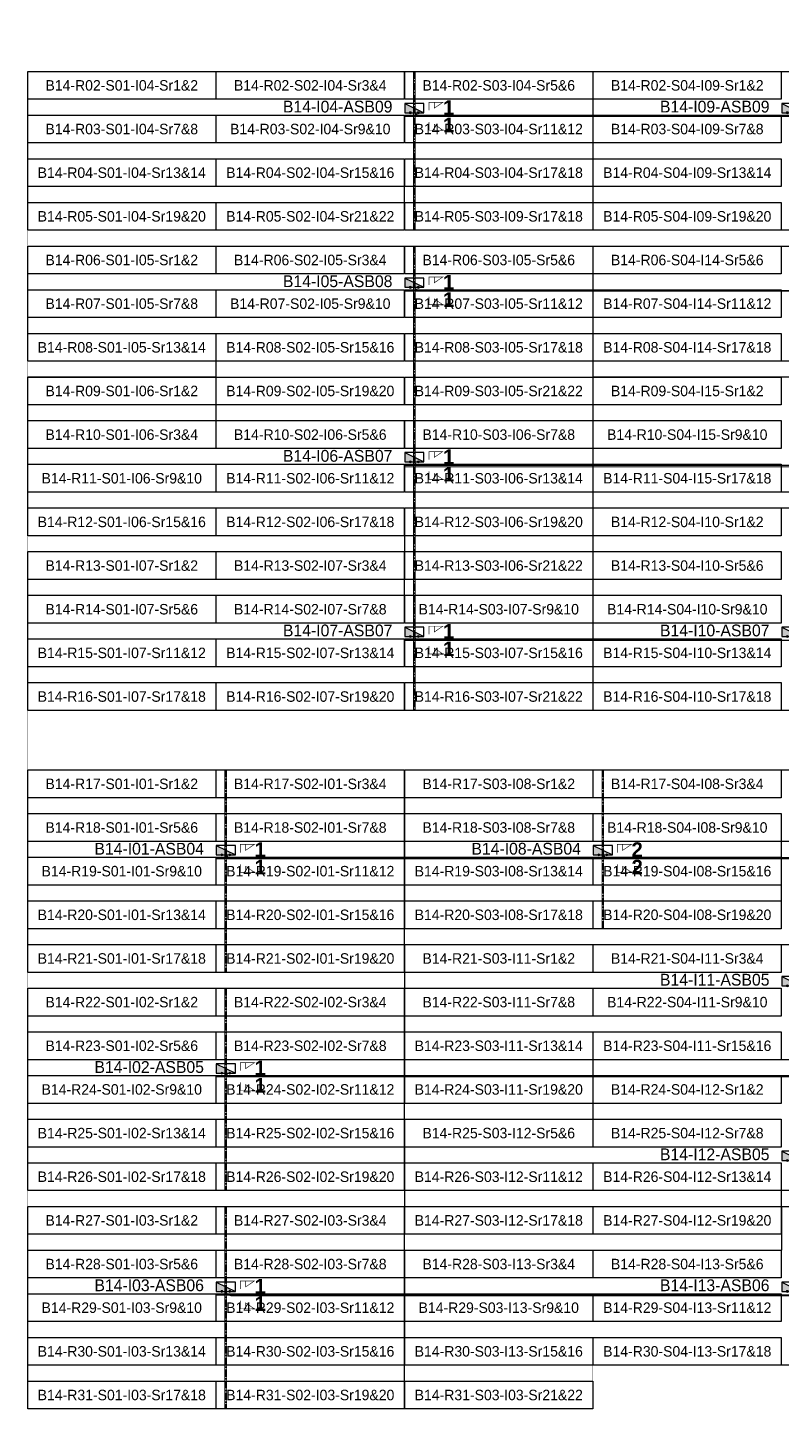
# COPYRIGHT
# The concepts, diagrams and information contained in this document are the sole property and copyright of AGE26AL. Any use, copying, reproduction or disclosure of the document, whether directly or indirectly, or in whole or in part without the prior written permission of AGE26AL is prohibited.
# Model space of a CAD drawing. Header units: metres. Extents: x 531759 to 532310, y 2675082 to 2675319.
# Drawn here: x 531759.1 to 531888.6, y 2675081.7 to 2675319.1 of the extents above; entities that cross this region are included whole.
import ezdxf
from ezdxf.enums import TextEntityAlignment as Align

# ---------------------------------------------------------------- set-up
doc = ezdxf.new("R2010")
doc.units = ezdxf.units.M
doc.header["$MEASUREMENT"] = 0
doc.linetypes.add('CENTER', pattern=[2, 1.25, -0.25, 0.25, -0.25])
doc.layers.add('Boundary-12.5 MW Block', color=6, linetype='Continuous', lineweight=9)
doc.layers.add('PILE', color=1, linetype='Continuous', lineweight=15)
for name, color, linetype in [('DC Trench BL-14', 40, 'Continuous'), ('E-Inverter Grouping', 2, 'Continuous'), ('Inverter Block-14', 7, 'Continuous'), ('LT Cable(AG) INV to LT Panel BL-14', 2, 'Continuous'), ('Messenger Wire Block-14 (Master Path)', 30, 'Continuous'), ('Messenger Wire Block-14 (MW Path)', 191, 'Continuous'), ('MMS Table Block-14', 8, 'Continuous'), ('Plan Line - DC BL-14', 40, 'Continuous'), ('Section Marking BL-14', 2, 'Continuous')]:
    doc.layers.add(name, color=color, linetype=linetype)
doc.styles.add('BoldTextStyle', font='arialbd.ttf')
doc.styles.get("Standard").update_dxf_attribs({"font": 'Adani Regular.ttf'})

# ---------------------------------------------------------------- blocks, each defined once
blk = doc.blocks.new('MMS Table (32.292 x 4.788)')
at = {"color": 0}
blk.add_lwpolyline([(0, -0.002), (0, 4.786), (32.292, 4.786), (32.292, -0.002)], close=True, dxfattribs=at)
at = {"color": 7}
blk.add_attdef('ID1', text='', height=1.8, dxfattribs=at).set_placement((16.146, 2.392), align=Align.MIDDLE_CENTER)
blk = doc.blocks.new('Inverter Block')
h = blk.add_hatch(color=0)
h.dxf.hatch_style = 1
h.paths.add_polyline_path([(-1.46, 2.27), (-1.46, 0.85), (1.46, 0.85)])
at = {"color": 0}
blk.add_lwpolyline([(1.46, 2.27), (-1.46, 2.27), (-1.46, 0.85), (1.46, 0.85)], close=True, dxfattribs=at)
blk.add_lwpolyline([(-1.46, 2.27), (1.46, 0.85)], dxfattribs=at)
at = {"layer": 'PILE'}
for centre in [(-0.61, 0.85), (0.61, 0.85)]:
    blk.add_circle(centre, 0.156, dxfattribs=at)
at = {"color": 7}
blk.add_attdef('ID', (-1.46, 3.01), '', height=1.8, dxfattribs=at)

msp = doc.modelspace()

# ---------------------------------------------------------------- linework, layer by layer
at = {"layer": 'Boundary-12.5 MW Block', "const_width": 0.05}
msp.add_lwpolyline([(531759.1, 2675311.58), (532083.02, 2675311.58), (532083.02, 2675319.08), (532309.66, 2675319.08), (532309.66, 2675089.29), (531856.17, 2675089.29), (531856.17, 2675081.79), (531759.1, 2675081.79)], close=True, dxfattribs=at)
at = {"layer": 'DC Trench BL-14', "color": 40, "const_width": 0.15}
for points in [[(531825.67, 2675311.58), (531825.37, 2675311.58), (531825.37, 2675284.29), (531825.67, 2675284.29)], [(531825.67, 2675281.58), (531825.37, 2675281.58), (531825.37, 2675201.79), (531825.67, 2675201.79)], [(531793.28, 2675191.58), (531792.97, 2675191.58), (531792.97, 2675156.79), (531793.28, 2675156.79)], [(531858.06, 2675191.58), (531857.76, 2675191.58), (531857.76, 2675164.29), (531858.06, 2675164.29)], [(531793.28, 2675154.08), (531792.97, 2675154.08), (531792.97, 2675119.29), (531793.28, 2675119.29)], [(531793.28, 2675116.58), (531792.97, 2675116.58), (531792.97, 2675081.79), (531793.28, 2675081.79)]]:
    msp.add_lwpolyline(points, close=True, dxfattribs=at)
at = {"layer": 'E-Inverter Grouping'}
for points in [[(531856.17, 2675311.58), (531856.17, 2675291.79), (531823.78, 2675291.79), (531823.78, 2675284.29), (531759.1, 2675284.29), (531759.1, 2675311.58)], [(531856.27, 2675289.08), (531856.27, 2675311.58), (531953.35, 2675311.58), (531953.35, 2675299.29), (531920.96, 2675299.29), (531920.96, 2675284.29), (531823.88, 2675284.29), (531823.88, 2675289.08)], [(531953.35, 2675261.79), (531856.27, 2675261.79), (531856.27, 2675281.58), (531921.06, 2675281.58), (531921.06, 2675296.58), (531953.35, 2675296.58)], [(531856.17, 2675254.29), (531791.49, 2675254.29), (531791.49, 2675261.79), (531759.1, 2675261.79), (531759.1, 2675281.58), (531856.17, 2675281.58)], [(531856.17, 2675224.29), (531823.88, 2675224.29), (531823.88, 2675231.79), (531759.1, 2675231.79), (531759.1, 2675259.08), (531791.39, 2675259.08), (531791.39, 2675251.58), (531856.17, 2675251.58)], [(531985.74, 2675259.08), (531985.74, 2675246.79), (531953.35, 2675246.79), (531953.35, 2675239.29), (531856.27, 2675239.29), (531856.27, 2675259.08)], [(531823.78, 2675221.58), (531856.17, 2675221.58), (531856.17, 2675201.79), (531759.1, 2675201.79), (531759.1, 2675229.08), (531823.78, 2675229.08)], [(531823.78, 2675086.58), (531856.17, 2675086.58), (531856.17, 2675081.79), (531759.1, 2675081.79), (531759.1, 2675116.58), (531823.78, 2675116.58)]]:
    msp.add_lwpolyline(points, close=True, dxfattribs=at)
at = {"layer": 'E-Inverter Grouping', "color": 3}
for points in [[(531920.96, 2675201.79), (531856.27, 2675201.79), (531856.27, 2675236.58), (531920.96, 2675236.58)], [(531823.78, 2675156.79), (531759.1, 2675156.79), (531759.1, 2675191.58), (531823.78, 2675191.58)], [(531920.96, 2675191.58), (531920.96, 2675179.29), (531888.56, 2675179.29), (531888.56, 2675164.29), (531823.88, 2675164.29), (531823.88, 2675191.58)], [(531920.96, 2675161.58), (531920.96, 2675141.79), (531856.17, 2675141.79), (531856.17, 2675134.29), (531823.88, 2675134.29), (531823.88, 2675161.58)], [(531823.78, 2675119.29), (531759.1, 2675119.29), (531759.1, 2675154.08), (531823.78, 2675154.08)], [(531920.96, 2675139.08), (531920.96, 2675119.29), (531888.56, 2675119.29), (531888.56, 2675111.79), (531823.88, 2675111.79), (531823.88, 2675131.58), (531856.27, 2675131.58), (531856.27, 2675139.08)], [(531920.96, 2675089.29), (531823.88, 2675089.29), (531823.88, 2675109.08), (531888.66, 2675109.08), (531888.66, 2675116.58), (531920.96, 2675116.58)]]:
    msp.add_lwpolyline(points, close=True, dxfattribs=at)
at = {"layer": 'LT Cable(AG) INV to LT Panel BL-14'}
for points in [[(532008.89, 2675224.28), (532008.3, 2675224.28, -0.159524), (532007.76, 2675224.45), (532006.2, 2675225.6, 0.103275), (532005.84, 2675225.67), (532000.09, 2675225.67, -0.414214), (531999.19, 2675226.57), (531999.19, 2675237.85, -0.031335), (531999.19, 2675237.97), (531999.25, 2675238.44, 0.031335), (531999.26, 2675238.55), (531999.26, 2675303.08, 0.414214), (531998.36, 2675303.98), (531826.42, 2675303.98, -0.414214), (531825.52, 2675304.88), (531825.52, 2675305.19)], [(532010.88, 2675224.2), (532008.28, 2675224.2, -0.159948), (532007.74, 2675224.38), (532006.19, 2675225.52, 0.103275), (532005.83, 2675225.6), (532000.01, 2675225.6, -0.414214), (531999.11, 2675226.5), (531999.11, 2675237.86, -0.031335), (531999.12, 2675237.97), (531999.18, 2675238.44, 0.031335), (531999.18, 2675238.55), (531999.18, 2675273, 0.414214), (531998.28, 2675273.9), (531826.42, 2675273.9, -0.414214), (531825.52, 2675274.8), (531825.52, 2675275.19)], [(532013.04, 2675224.15), (532008.26, 2675224.15, -0.160234), (532007.73, 2675224.33), (532006.18, 2675225.47, 0.103275), (532005.82, 2675225.55), (531999.96, 2675225.55, -0.414214), (531999.06, 2675226.45), (531999.06, 2675237.86, -0.031335), (531999.07, 2675237.97), (531999.13, 2675238.44, 0.031335), (531999.13, 2675238.56), (531999.13, 2675242.95, 0.414214), (531998.23, 2675243.85), (531826.42, 2675243.85, -0.414214), (531825.52, 2675244.75), (531825.52, 2675245.19)], [(532013.04, 2675224.08), (532008.24, 2675224.08, -0.160669), (532007.71, 2675224.26), (532006.16, 2675225.4, 0.103275), (532005.8, 2675225.47), (531999.89, 2675225.47, -0.414214), (531998.99, 2675226.37), (531998.99, 2675237.87, -0.031335), (531998.99, 2675237.98), (531999.05, 2675238.45, 0.031335), (531999.06, 2675238.56), (531999.06, 2675242.88, 0.414214), (531998.16, 2675243.78), (531974.54, 2675243.78, 0.414214), (531973.64, 2675242.88), (531973.64, 2675214.68, -0.414214), (531972.74, 2675213.78), (531826.42, 2675213.78, -0.414214), (531825.52, 2675214.68), (531825.52, 2675215.19)], [(532013.92, 2675222.83), (532008.3, 2675222.83, -0.103935), (532007.94, 2675222.91), (532006.09, 2675223.72, 0.042157), (532005.94, 2675223.74), (531999.92, 2675223.74, 0.414404), (531999.02, 2675222.84), (531999.04, 2675192.73, 0.021484), (531999.05, 2675192.65), (531999.09, 2675192.15, -0.021647), (531999.09, 2675192.07), (531999.09, 2675177.34, -0.414214), (531998.19, 2675176.44), (531794.03, 2675176.44, -0.414214), (531793.13, 2675177.34), (531793.13, 2675177.69)], [(532011.98, 2675222.76), (532008.29, 2675222.76, -0.104122), (532007.93, 2675222.84), (532006.08, 2675223.65, 0.042157), (532005.93, 2675223.66), (532000, 2675223.66, 0.414404), (531999.1, 2675222.76), (531999.12, 2675192.73, 0.021484), (531999.12, 2675192.65), (531999.16, 2675192.15, -0.021647), (531999.17, 2675192.08), (531999.17, 2675139.76, -0.414214), (531998.27, 2675138.86), (531794.03, 2675138.86, -0.414214), (531793.13, 2675139.76), (531793.13, 2675140.19)], [(532009.91, 2675222.63), (532008.27, 2675222.63, -0.104436), (532007.91, 2675222.71), (532006.07, 2675223.52, 0.042157), (532005.92, 2675223.54), (532000.12, 2675223.54, 0.414404), (531999.22, 2675222.64), (531999.24, 2675192.73, 0.021484), (531999.25, 2675192.66), (531999.29, 2675192.16, -0.021647), (531999.29, 2675192.08), (531999.29, 2675102.14, -0.414214), (531998.39, 2675101.24), (531794.03, 2675101.24, -0.414214), (531793.13, 2675102.14), (531793.13, 2675102.69)], [(532013.92, 2675222.86), (532008.3, 2675222.86, -0.103873), (532007.94, 2675222.94), (532006.09, 2675223.75, 0.042157), (532005.94, 2675223.76), (531999.9, 2675223.76, 0.414404), (531999, 2675222.86), (531999.02, 2675192.73, 0.021484), (531999.02, 2675192.65), (531999.06, 2675192.15, -0.021647), (531999.07, 2675192.07), (531999.07, 2675177.36, -0.414214), (531998.17, 2675176.46), (531858.81, 2675176.46, -0.414214), (531857.91, 2675177.36), (531857.91, 2675177.69)]]:
    msp.add_lwpolyline(points, format="xyb", dxfattribs=at)
at = {"layer": 'Messenger Wire Block-14 (Master Path)'}
for points in [[(531823.88, 2675303.88), (531999.16, 2675303.88)], [(531823.88, 2675273.88), (531999.16, 2675273.88)], [(531823.88, 2675243.88), (531999.16, 2675243.88)], [(531823.88, 2675213.88), (531973.54, 2675213.88)], [(531791.49, 2675176.38), (531999.16, 2675176.38)], [(531791.49, 2675138.88), (531999.16, 2675138.88)], [(531791.49, 2675101.38), (531999.16, 2675101.38)]]:
    msp.add_lwpolyline(points, dxfattribs=at)
at = {"layer": 'Messenger Wire Block-14 (MW Path)', "const_width": 0.1}
for points in [[(531823.88, 2675303.88), (531999.16, 2675303.88)], [(531823.88, 2675273.88), (531999.16, 2675273.88)], [(531823.88, 2675243.63), (531999.16, 2675243.63)], [(531823.88, 2675213.88), (531973.54, 2675213.88)], [(531791.49, 2675176.38), (531999.16, 2675176.38)], [(531791.49, 2675138.88), (531999.16, 2675138.88)], [(531791.49, 2675101.38), (531999.16, 2675101.38)]]:
    msp.add_lwpolyline(points, dxfattribs=at)
at = {"layer": 'Plan Line - DC BL-14', "color": 6, "linetype": 'CENTER'}
for points in [[(531825.52, 2675311.58), (531825.52, 2675284.29)], [(531825.52, 2675281.58), (531825.52, 2675201.79)], [(531793.13, 2675191.58), (531793.13, 2675156.79)], [(531857.91, 2675191.58), (531857.91, 2675164.29)], [(531793.13, 2675154.08), (531793.13, 2675119.29)], [(531793.13, 2675116.58), (531793.13, 2675081.79)]]:
    msp.add_lwpolyline(points, dxfattribs=at)
at = {"layer": 'Section Marking BL-14', "color": 94, "lineweight": 35, "true_color": 0x00a500, "const_width": 0.1}
for points in [[(531828.02, 2675304.88), (531828.02, 2675306.27), (531830.42, 2675306.27), (531828.94, 2675305.26), (531828.94, 2675306.27)], [(531828.02, 2675302.88), (531828.02, 2675301.49), (531830.42, 2675301.49), (531828.94, 2675302.5), (531828.94, 2675301.49)], [(531828.02, 2675274.88), (531828.02, 2675276.27), (531830.42, 2675276.27), (531828.94, 2675275.26), (531828.94, 2675276.27)], [(531828.02, 2675272.88), (531828.02, 2675271.49), (531830.42, 2675271.49), (531828.94, 2675272.5), (531828.94, 2675271.49)], [(531828.02, 2675244.88), (531828.02, 2675246.27), (531830.42, 2675246.27), (531828.94, 2675245.26), (531828.94, 2675246.27)], [(531828.02, 2675242.88), (531828.02, 2675241.49), (531830.42, 2675241.49), (531828.94, 2675242.5), (531828.94, 2675241.49)], [(531828.02, 2675214.88), (531828.02, 2675216.27), (531830.42, 2675216.27), (531828.94, 2675215.26), (531828.94, 2675216.27)], [(531828.02, 2675212.88), (531828.02, 2675211.49), (531830.42, 2675211.49), (531828.94, 2675212.5), (531828.94, 2675211.49)], [(531795.63, 2675177.38), (531795.63, 2675178.77), (531798.03, 2675178.77), (531796.55, 2675177.76), (531796.55, 2675178.77)], [(531860.41, 2675177.38), (531860.41, 2675178.77), (531862.81, 2675178.77), (531861.33, 2675177.76), (531861.33, 2675178.77)], [(531795.63, 2675175.38), (531795.63, 2675173.99), (531798.03, 2675173.99), (531796.55, 2675175), (531796.55, 2675173.99)], [(531860.41, 2675175.38), (531860.41, 2675173.99), (531862.81, 2675173.99), (531861.33, 2675175), (531861.33, 2675173.99)], [(531795.63, 2675139.88), (531795.63, 2675141.27), (531798.03, 2675141.27), (531796.55, 2675140.26), (531796.55, 2675141.27)], [(531795.63, 2675137.88), (531795.63, 2675136.49), (531798.03, 2675136.49), (531796.55, 2675137.5), (531796.55, 2675136.49)], [(531795.63, 2675102.38), (531795.63, 2675103.77), (531798.03, 2675103.77), (531796.55, 2675102.76), (531796.55, 2675103.77)], [(531795.63, 2675100.38), (531795.63, 2675098.99), (531798.03, 2675098.99), (531796.55, 2675100), (531796.55, 2675098.99)]]:
    msp.add_lwpolyline(points, dxfattribs=at)

# ---------------------------------------------------------------- block references
at = {"layer": 'Inverter Block-14'}
ref = msp.add_blockref('Inverter Block', (531825.52, 2675303.53), dxfattribs=dict(at, xscale=1.124999999976148, yscale=1.124999999976148, zscale=1.124999999976148))
ref.add_attrib('ID', 'B14-I04-ASB09', (531802.94, 2675304.52), dxfattribs={"layer": '0', "color": 7, "height": 2.025})
ref = msp.add_blockref('Inverter Block', (531890.3, 2675303.53), dxfattribs=dict(at, xscale=1.124999999976148, yscale=1.124999999976148, zscale=1.124999999976148))
ref.add_attrib('ID', 'B14-I09-ASB09', (531867.73, 2675304.52), dxfattribs={"layer": '0', "color": 7, "height": 2.025})
ref = msp.add_blockref('Inverter Block', (531825.52, 2675273.53), dxfattribs=dict(at, xscale=1.124999999976148, yscale=1.124999999976148, zscale=1.124999999976148))
ref.add_attrib('ID', 'B14-I05-ASB08', (531802.94, 2675274.52), dxfattribs={"layer": '0', "color": 7, "height": 2.025})
ref = msp.add_blockref('Inverter Block', (531825.52, 2675243.53), dxfattribs=dict(at, xscale=1.124999999976148, yscale=1.124999999976148, zscale=1.124999999976148))
ref.add_attrib('ID', 'B14-I06-ASB07', (531802.94, 2675244.52), dxfattribs={"layer": '0', "color": 7, "height": 2.025})
ref = msp.add_blockref('Inverter Block', (531825.52, 2675213.53), dxfattribs=dict(at, xscale=1.124999999976148, yscale=1.124999999976148, zscale=1.124999999976148))
ref.add_attrib('ID', 'B14-I07-ASB07', (531802.94, 2675214.52), dxfattribs={"layer": '0', "color": 7, "height": 2.025})
ref = msp.add_blockref('Inverter Block', (531890.3, 2675213.53), dxfattribs=dict(at, xscale=1.124999999976148, yscale=1.124999999976148, zscale=1.124999999976148))
ref.add_attrib('ID', 'B14-I10-ASB07', (531867.73, 2675214.52), dxfattribs={"layer": '0', "color": 7, "height": 2.025})
ref = msp.add_blockref('Inverter Block', (531793.13, 2675176.03), dxfattribs=dict(at, xscale=1.124999999976148, yscale=1.124999999976148, zscale=1.124999999976148))
ref.add_attrib('ID', 'B14-I01-ASB04', (531770.55, 2675177.02), dxfattribs={"layer": '0', "color": 7, "height": 2.025})
ref = msp.add_blockref('Inverter Block', (531857.91, 2675176.03), dxfattribs=dict(at, xscale=1.124999999976148, yscale=1.124999999976148, zscale=1.124999999976148))
ref.add_attrib('ID', 'B14-I08-ASB04', (531835.33, 2675177.02), dxfattribs={"layer": '0', "color": 7, "height": 2.025})
ref = msp.add_blockref('Inverter Block', (531890.3, 2675153.53), dxfattribs=dict(at, xscale=1.124999999976148, yscale=1.124999999976148, zscale=1.124999999976148))
ref.add_attrib('ID', 'B14-I11-ASB05', (531867.73, 2675154.52), dxfattribs={"layer": '0', "color": 7, "height": 2.025})
ref = msp.add_blockref('Inverter Block', (531793.13, 2675138.53), dxfattribs=dict(at, xscale=1.124999999976148, yscale=1.124999999976148, zscale=1.124999999976148))
ref.add_attrib('ID', 'B14-I02-ASB05', (531770.55, 2675139.52), dxfattribs={"layer": '0', "color": 7, "height": 2.025})
ref = msp.add_blockref('Inverter Block', (531890.3, 2675123.53), dxfattribs=dict(at, xscale=1.124999999976148, yscale=1.124999999976148, zscale=1.124999999976148))
ref.add_attrib('ID', 'B14-I12-ASB05', (531867.73, 2675124.52), dxfattribs={"layer": '0', "color": 7, "height": 2.025})
ref = msp.add_blockref('Inverter Block', (531793.13, 2675101.03), dxfattribs=dict(at, xscale=1.124999999976148, yscale=1.124999999976148, zscale=1.124999999976148))
ref.add_attrib('ID', 'B14-I03-ASB06', (531770.55, 2675102.02), dxfattribs={"layer": '0', "color": 7, "height": 2.025})
ref = msp.add_blockref('Inverter Block', (531890.3, 2675101.03), dxfattribs=dict(at, xscale=1.124999999976148, yscale=1.124999999976148, zscale=1.124999999976148))
ref.add_attrib('ID', 'B14-I13-ASB06', (531867.73, 2675102.02), dxfattribs={"layer": '0', "color": 7, "height": 2.025})
at = {"layer": 'MMS Table Block-14'}
for p, values in [((531759.1, 2675306.79), {'ID1': 'B14-R02-S01-I04-Sr1&2'}), ((531791.49, 2675306.79), {'ID1': 'B14-R02-S02-I04-Sr3&4'}), ((531823.88, 2675306.79), {'ID1': 'B14-R02-S03-I04-Sr5&6'}), ((531856.27, 2675306.79), {'ID1': 'B14-R02-S04-I09-Sr1&2'}), ((531759.1, 2675299.29), {'ID1': 'B14-R03-S01-I04-Sr7&8'}), ((531791.49, 2675299.29), {'ID1': 'B14-R03-S02-I04-Sr9&10'}), ((531823.88, 2675299.29), {'ID1': 'B14-R03-S03-I04-Sr11&12'}), ((531856.27, 2675299.29), {'ID1': 'B14-R03-S04-I09-Sr7&8'}), ((531759.1, 2675291.79), {'ID1': 'B14-R04-S01-I04-Sr13&14'}), ((531791.49, 2675291.79), {'ID1': 'B14-R04-S02-I04-Sr15&16'}), ((531823.88, 2675291.79), {'ID1': 'B14-R04-S03-I04-Sr17&18'}), ((531856.27, 2675291.79), {'ID1': 'B14-R04-S04-I09-Sr13&14'}), ((531759.1, 2675284.29), {'ID1': 'B14-R05-S01-I04-Sr19&20'}), ((531791.49, 2675284.29), {'ID1': 'B14-R05-S02-I04-Sr21&22'}), ((531823.88, 2675284.29), {'ID1': 'B14-R05-S03-I09-Sr17&18'}), ((531856.27, 2675284.29), {'ID1': 'B14-R05-S04-I09-Sr19&20'}), ((531759.1, 2675276.79), {'ID1': 'B14-R06-S01-I05-Sr1&2'}), ((531791.49, 2675276.79), {'ID1': 'B14-R06-S02-I05-Sr3&4'}), ((531823.88, 2675276.79), {'ID1': 'B14-R06-S03-I05-Sr5&6'}), ((531856.27, 2675276.79), {'ID1': 'B14-R06-S04-I14-Sr5&6'}), ((531759.1, 2675269.29), {'ID1': 'B14-R07-S01-I05-Sr7&8'}), ((531791.49, 2675269.29), {'ID1': 'B14-R07-S02-I05-Sr9&10'}), ((531823.88, 2675269.29), {'ID1': 'B14-R07-S03-I05-Sr11&12'}), ((531856.27, 2675269.29), {'ID1': 'B14-R07-S04-I14-Sr11&12'}), ((531759.1, 2675261.79), {'ID1': 'B14-R08-S01-I05-Sr13&14'}), ((531791.49, 2675261.79), {'ID1': 'B14-R08-S02-I05-Sr15&16'}), ((531823.88, 2675261.79), {'ID1': 'B14-R08-S03-I05-Sr17&18'}), ((531856.27, 2675261.79), {'ID1': 'B14-R08-S04-I14-Sr17&18'}), ((531759.1, 2675254.29), {'ID1': 'B14-R09-S01-I06-Sr1&2'}), ((531791.49, 2675254.29), {'ID1': 'B14-R09-S02-I05-Sr19&20'}), ((531823.88, 2675254.29), {'ID1': 'B14-R09-S03-I05-Sr21&22'}), ((531856.27, 2675254.29), {'ID1': 'B14-R09-S04-I15-Sr1&2'}), ((531759.1, 2675246.79), {'ID1': 'B14-R10-S01-I06-Sr3&4'}), ((531791.49, 2675246.79), {'ID1': 'B14-R10-S02-I06-Sr5&6'}), ((531823.88, 2675246.79), {'ID1': 'B14-R10-S03-I06-Sr7&8'}), ((531856.27, 2675246.79), {'ID1': 'B14-R10-S04-I15-Sr9&10'}), ((531759.1, 2675239.29), {'ID1': 'B14-R11-S01-I06-Sr9&10'}), ((531791.49, 2675239.29), {'ID1': 'B14-R11-S02-I06-Sr11&12'}), ((531823.88, 2675239.29), {'ID1': 'B14-R11-S03-I06-Sr13&14'}), ((531856.27, 2675239.29), {'ID1': 'B14-R11-S04-I15-Sr17&18'}), ((531759.1, 2675231.79), {'ID1': 'B14-R12-S01-I06-Sr15&16'}), ((531791.49, 2675231.79), {'ID1': 'B14-R12-S02-I06-Sr17&18'}), ((531823.88, 2675231.79), {'ID1': 'B14-R12-S03-I06-Sr19&20'}), ((531856.27, 2675231.79), {'ID1': 'B14-R12-S04-I10-Sr1&2'}), ((531759.1, 2675224.29), {'ID1': 'B14-R13-S01-I07-Sr1&2'}), ((531791.49, 2675224.29), {'ID1': 'B14-R13-S02-I07-Sr3&4'}), ((531823.88, 2675224.29), {'ID1': 'B14-R13-S03-I06-Sr21&22'}), ((531856.27, 2675224.29), {'ID1': 'B14-R13-S04-I10-Sr5&6'}), ((531759.1, 2675216.79), {'ID1': 'B14-R14-S01-I07-Sr5&6'}), ((531791.49, 2675216.79), {'ID1': 'B14-R14-S02-I07-Sr7&8'}), ((531823.88, 2675216.79), {'ID1': 'B14-R14-S03-I07-Sr9&10'}), ((531856.27, 2675216.79), {'ID1': 'B14-R14-S04-I10-Sr9&10'}), ((531759.1, 2675209.29), {'ID1': 'B14-R15-S01-I07-Sr11&12'}), ((531791.49, 2675209.29), {'ID1': 'B14-R15-S02-I07-Sr13&14'}), ((531823.88, 2675209.29), {'ID1': 'B14-R15-S03-I07-Sr15&16'}), ((531856.27, 2675209.29), {'ID1': 'B14-R15-S04-I10-Sr13&14'}), ((531759.1, 2675201.79), {'ID1': 'B14-R16-S01-I07-Sr17&18'}), ((531791.49, 2675201.79), {'ID1': 'B14-R16-S02-I07-Sr19&20'}), ((531823.88, 2675201.79), {'ID1': 'B14-R16-S03-I07-Sr21&22'}), ((531856.27, 2675201.79), {'ID1': 'B14-R16-S04-I10-Sr17&18'}), ((531759.1, 2675186.79), {'ID1': 'B14-R17-S01-I01-Sr1&2'}), ((531791.49, 2675186.79), {'ID1': 'B14-R17-S02-I01-Sr3&4'}), ((531823.88, 2675186.79), {'ID1': 'B14-R17-S03-I08-Sr1&2'}), ((531856.27, 2675186.79), {'ID1': 'B14-R17-S04-I08-Sr3&4'}), ((531759.1, 2675179.29), {'ID1': 'B14-R18-S01-I01-Sr5&6'}), ((531791.49, 2675179.29), {'ID1': 'B14-R18-S02-I01-Sr7&8'}), ((531823.88, 2675179.29), {'ID1': 'B14-R18-S03-I08-Sr7&8'}), ((531856.27, 2675179.29), {'ID1': 'B14-R18-S04-I08-Sr9&10'}), ((531759.1, 2675171.79), {'ID1': 'B14-R19-S01-I01-Sr9&10'}), ((531791.49, 2675171.79), {'ID1': 'B14-R19-S02-I01-Sr11&12'}), ((531823.88, 2675171.79), {'ID1': 'B14-R19-S03-I08-Sr13&14'}), ((531856.27, 2675171.79), {'ID1': 'B14-R19-S04-I08-Sr15&16'}), ((531759.1, 2675164.29), {'ID1': 'B14-R20-S01-I01-Sr13&14'}), ((531791.49, 2675164.29), {'ID1': 'B14-R20-S02-I01-Sr15&16'}), ((531823.88, 2675164.29), {'ID1': 'B14-R20-S03-I08-Sr17&18'}), ((531856.27, 2675164.29), {'ID1': 'B14-R20-S04-I08-Sr19&20'}), ((531759.1, 2675156.79), {'ID1': 'B14-R21-S01-I01-Sr17&18'}), ((531791.49, 2675156.79), {'ID1': 'B14-R21-S02-I01-Sr19&20'}), ((531823.88, 2675156.79), {'ID1': 'B14-R21-S03-I11-Sr1&2'}), ((531856.27, 2675156.79), {'ID1': 'B14-R21-S04-I11-Sr3&4'}), ((531759.1, 2675149.29), {'ID1': 'B14-R22-S01-I02-Sr1&2'}), ((531791.49, 2675149.29), {'ID1': 'B14-R22-S02-I02-Sr3&4'}), ((531823.88, 2675149.29), {'ID1': 'B14-R22-S03-I11-Sr7&8'}), ((531856.27, 2675149.29), {'ID1': 'B14-R22-S04-I11-Sr9&10'}), ((531759.1, 2675141.79), {'ID1': 'B14-R23-S01-I02-Sr5&6'}), ((531791.49, 2675141.79), {'ID1': 'B14-R23-S02-I02-Sr7&8'}), ((531823.88, 2675141.79), {'ID1': 'B14-R23-S03-I11-Sr13&14'}), ((531856.27, 2675141.79), {'ID1': 'B14-R23-S04-I11-Sr15&16'}), ((531759.1, 2675134.29), {'ID1': 'B14-R24-S01-I02-Sr9&10'}), ((531791.49, 2675134.29), {'ID1': 'B14-R24-S02-I02-Sr11&12'}), ((531823.88, 2675134.29), {'ID1': 'B14-R24-S03-I11-Sr19&20'}), ((531856.27, 2675134.29), {'ID1': 'B14-R24-S04-I12-Sr1&2'}), ((531759.1, 2675126.79), {'ID1': 'B14-R25-S01-I02-Sr13&14'}), ((531791.49, 2675126.79), {'ID1': 'B14-R25-S02-I02-Sr15&16'}), ((531823.88, 2675126.79), {'ID1': 'B14-R25-S03-I12-Sr5&6'}), ((531856.27, 2675126.79), {'ID1': 'B14-R25-S04-I12-Sr7&8'}), ((531759.1, 2675119.29), {'ID1': 'B14-R26-S01-I02-Sr17&18'}), ((531791.49, 2675119.29), {'ID1': 'B14-R26-S02-I02-Sr19&20'}), ((531823.88, 2675119.29), {'ID1': 'B14-R26-S03-I12-Sr11&12'}), ((531856.27, 2675119.29), {'ID1': 'B14-R26-S04-I12-Sr13&14'}), ((531759.1, 2675111.79), {'ID1': 'B14-R27-S01-I03-Sr1&2'}), ((531791.49, 2675111.79), {'ID1': 'B14-R27-S02-I03-Sr3&4'}), ((531823.88, 2675111.79), {'ID1': 'B14-R27-S03-I12-Sr17&18'}), ((531856.27, 2675111.79), {'ID1': 'B14-R27-S04-I12-Sr19&20'}), ((531759.1, 2675104.29), {'ID1': 'B14-R28-S01-I03-Sr5&6'}), ((531791.49, 2675104.29), {'ID1': 'B14-R28-S02-I03-Sr7&8'}), ((531823.88, 2675104.29), {'ID1': 'B14-R28-S03-I13-Sr3&4'}), ((531856.27, 2675104.29), {'ID1': 'B14-R28-S04-I13-Sr5&6'}), ((531759.1, 2675096.79), {'ID1': 'B14-R29-S01-I03-Sr9&10'}), ((531791.49, 2675096.79), {'ID1': 'B14-R29-S02-I03-Sr11&12'}), ((531823.88, 2675096.79), {'ID1': 'B14-R29-S03-I13-Sr9&10'}), ((531856.27, 2675096.79), {'ID1': 'B14-R29-S04-I13-Sr11&12'}), ((531759.1, 2675089.29), {'ID1': 'B14-R30-S01-I03-Sr13&14'}), ((531791.49, 2675089.29), {'ID1': 'B14-R30-S02-I03-Sr15&16'}), ((531823.88, 2675089.29), {'ID1': 'B14-R30-S03-I13-Sr15&16'}), ((531856.27, 2675089.29), {'ID1': 'B14-R30-S04-I13-Sr17&18'}), ((531759.1, 2675081.79), {'ID1': 'B14-R31-S01-I03-Sr17&18'}), ((531791.49, 2675081.79), {'ID1': 'B14-R31-S02-I03-Sr19&20'}), ((531823.88, 2675081.79), {'ID1': 'B14-R31-S03-I03-Sr21&22'})]:
    msp.add_blockref('MMS Table (32.292 x 4.788)', p, dxfattribs=at).add_auto_attribs(values)

# ---------------------------------------------------------------- texts
at = {"layer": 'Section Marking BL-14', "color": 94, "true_color": 0x00a500, "style": 'BoldTextStyle'}
for s, p in [('1', (531831.42, 2675305.38)), ('1', (531831.42, 2675302.38)), ('1', (531831.42, 2675275.38)), ('1', (531831.42, 2675272.38)), ('1', (531831.42, 2675245.38)), ('1', (531831.42, 2675242.38)), ('1', (531831.42, 2675215.38)), ('1', (531831.42, 2675212.38)), ('1', (531799.03, 2675177.88)), ('2', (531863.81, 2675177.88)), ('1', (531799.03, 2675174.88)), ('2', (531863.81, 2675174.88)), ('1', (531799.03, 2675140.38)), ('1', (531799.03, 2675137.38)), ('1', (531799.03, 2675102.88)), ('1', (531799.03, 2675099.88))]:
    msp.add_text(s, height=2.5, dxfattribs=at).set_placement(p, align=Align.MIDDLE_CENTER)

doc.saveas('drawing.dxf')
